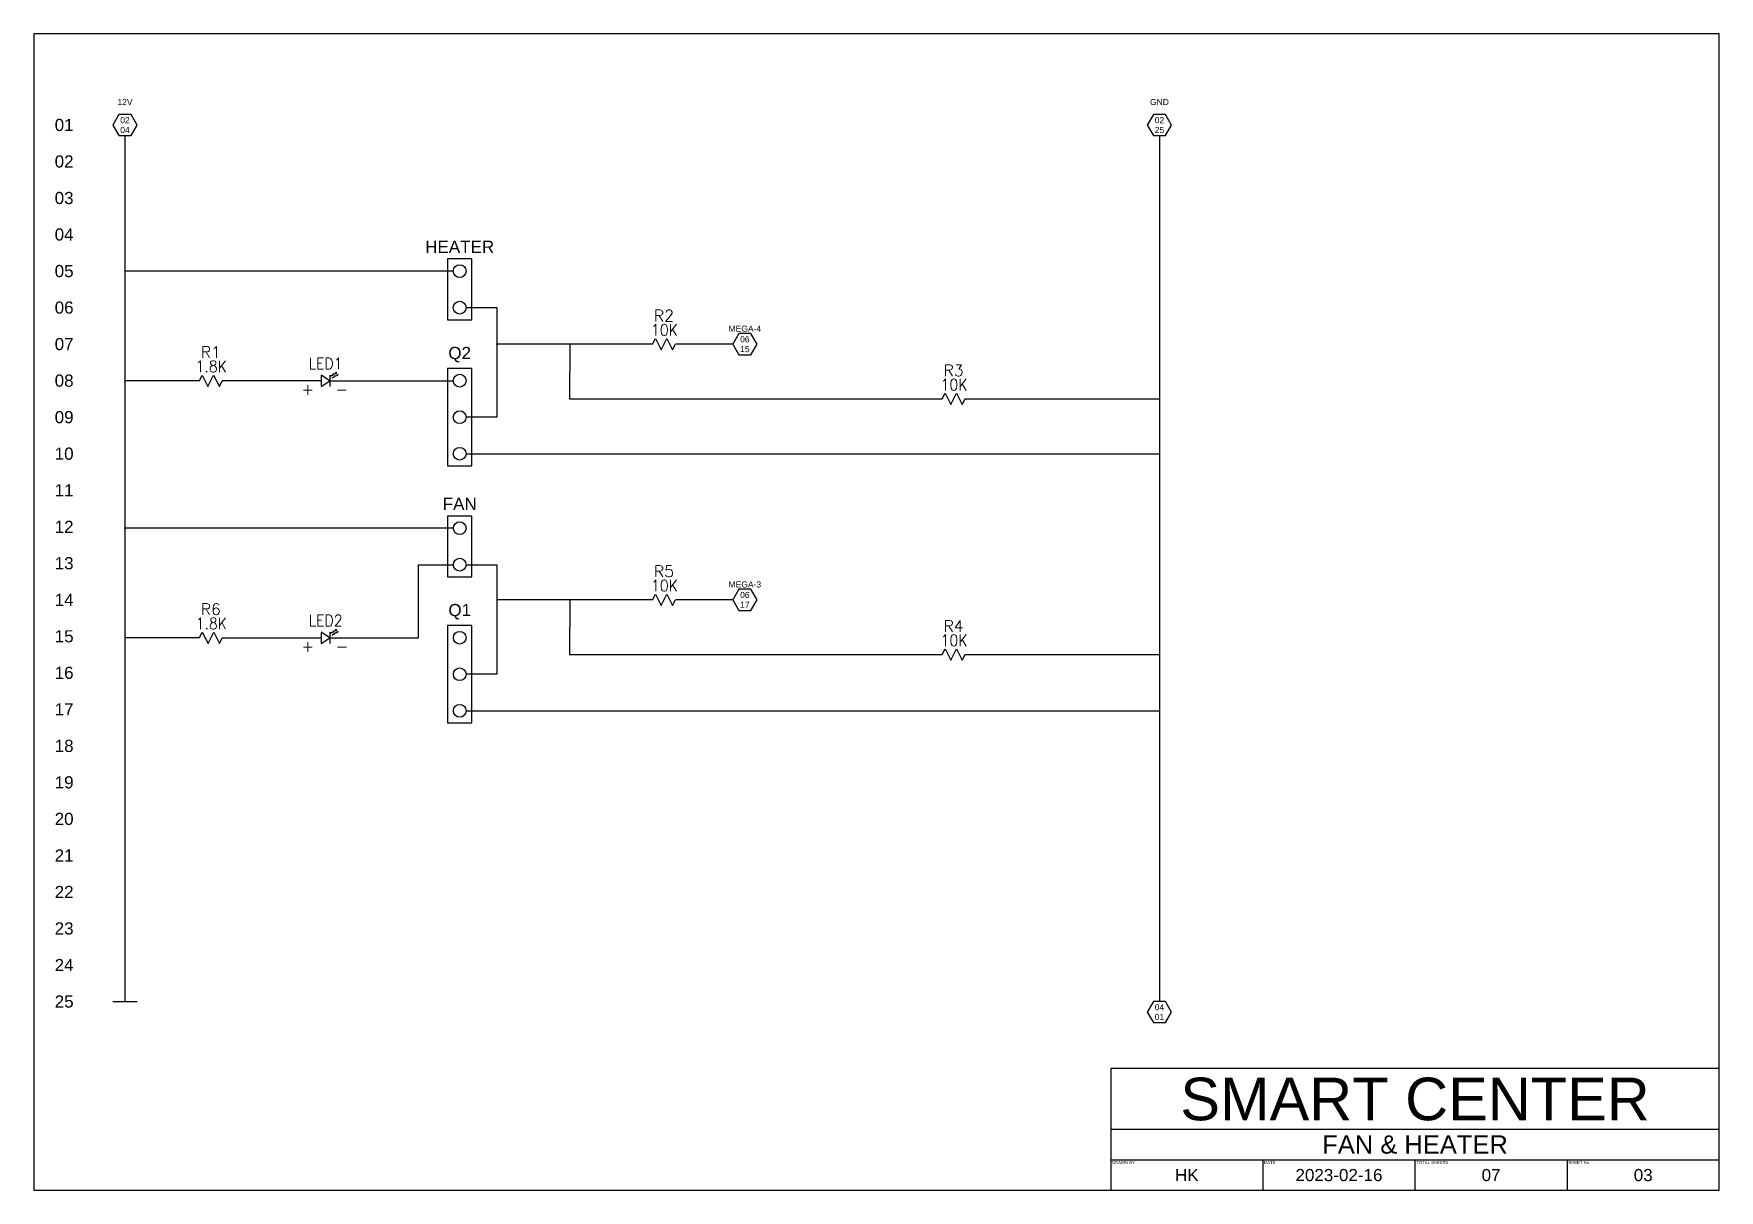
# Model space of a CAD drawing. Header units: millimetres. Extents: x 10 to 287, y 10 to 200.
import ezdxf
from ezdxf.enums import TextEntityAlignment as Align

# ---------------------------------------------------------------- set-up
doc = ezdxf.new("R2010")
doc.units = ezdxf.units.MM
for name, color, linetype in [('MISC', 7, 'Continuous'), ('SYMS', 7, 'Continuous'), ('TAGS', 150, 'Continuous'), ('TERMS', 123, 'Continuous'), ('WIRES', 7, 'Continuous')]:
    doc.layers.add(name, color=color, linetype=linetype)
doc.styles.add('Annotative', font='arial.ttf')
doc.styles.add('WD', font='romans.shx')

# ---------------------------------------------------------------- blocks, each defined once
blk = doc.blocks.new('PET TITLE BLOCK')
for p, q in [((287, 30), (187, 30)), ((187, 30), (187, 10)), ((187, 20.04), (287, 20.04)), ((187, 15), (287, 15)), ((212, 15), (212, 10)), ((237, 10), (237, 15)), ((262, 15), (262, 10))]:
    blk.add_line(p, q)
blk.add_lwpolyline([(10, 10), (287, 10), (287, 200), (10, 200)], close=True)
at = {"char_height": 0.5, "width": 7.3436, "attachment_point": 1, "style": 'Annotative'}
for s, insert in [('DRAWN BY', (187.2, 14.8)), ('DATE', (212.2, 14.8)), ('TOTAL SHEETS', (237.2, 14.8)), ('SHEET No.', (262.2, 14.8))]:
    blk.add_mtext(s, dxfattribs=dict(at, insert=insert))
at = {"style": 'Annotative'}
for tag, height, p in [('COMPANY', 7, (237, 25)), ('PROJECT', 3, (237, 17.52)), ('DRAWER', 2, (199.5, 12.5)), ('DATE', 2, (224.5, 12.5)), ('TOTALSHEETS', 2, (249.5, 12.5)), ('SHEETNO', 2, (274.5, 12.5))]:
    blk.add_attdef(tag, text='', height=height, dxfattribs=at).set_placement(p, align=Align.MIDDLE_CENTER)
blk = doc.blocks.new('HRE1')
for p, q in [((-0.125, 0), (-0.094, 0.062)), ((-0.094, 0.062), (-0.031, -0.062)), ((-0.031, -0.062), (0.031, 0.062)), ((0.031, 0.062), (0.094, -0.062)), ((0.094, -0.062), (0.125, 0))]:
    blk.add_line(p, q)
at = {"style": 'WD'}
for tag, width, p in [('INST', 0.7, (0, 0.888)), ('LOC', 0.7, (0, 0.719)), ('DESC1', 0.7, (0, 0.562)), ('DESC2', 0.7, (0, 0.406)), ('RATING1', 0.9, (0.006, 0.094))]:
    blk.add_attdef(tag, text='', height=0.125, dxfattribs=dict(at, width=width)).set_placement(p, align=Align.CENTER)
blk.add_attdef('TAG1', text='', height=0.125, dxfattribs=at).set_placement((0, 0.25), align=Align.CENTER)
for tag, p, height, flags in [('X4TERM01', (-0.125, 0), 0.0125, 1), ('X1TERM02', (0.125, 0), 0.0125, 1), ('FAMILY', (0.205, 0.152), 0.01, 9)]:
    blk.add_attdef(tag, p, '', height=height, dxfattribs=dict(at, flags=flags))
at = {"linetype": 'Continuous', "style": 'WD', "flags": 9}
for tag, p in [('ASSYCODE', (0.219, 0.062)), ('MFG', (0.228, 0.089)), ('CAT', (0.23, 0.108))]:
    blk.add_attdef(tag, text='', height=0.01, dxfattribs=at).set_placement(p, align=Align.CENTER)
at = {"linetype": 'Continuous', "style": 'WD', "flags": 8}
blk.add_attdef('TERM01', text='', height=0.125, dxfattribs=at).set_placement((-0.219, -0.031), align=Align.TOP_RIGHT)
blk.add_attdef('TERM02', text='', height=0.125, dxfattribs=at).set_placement((0.219, -0.031), align=Align.TOP_LEFT)
at = {"style": 'WD', "width": 0.9}
blk.add_attdef('RATING2', text='', height=0.125, dxfattribs=at).set_placement((0.006, -0.188), align=Align.TOP_CENTER)
blk = doc.blocks.new('HT0_02')
blk.add_circle((0, 0), 0.0699)
at = {"style": 'WD', "flags": 1}
for tag, p in [('X4TERM01', (-0.07, 0)), ('X2TERM01', (0, 0.07)), ('X1TERM01', (0.07, 0)), ('X8TERM01', (0, -0.07))]:
    blk.add_attdef(tag, p, '', height=0.01, dxfattribs=at)
blk = doc.blocks.new('HDI1LED')
h = blk.add_hatch(color=256)
h.dxf.hatch_style = 1
h.paths.add_polyline_path([(0.109, 0.089), (0.113, 0.084), (0.117, 0.079), (0.123, 0.092)])
h = blk.add_hatch(color=256)
h.dxf.hatch_style = 1
h.paths.add_polyline_path([(0.123, 0.068), (0.127, 0.063), (0.13, 0.058), (0.137, 0.07)])
for p, q in [((0.047, 0), (-0.047, 0.062)), ((-0.047, 0.062), (-0.047, -0.062)), ((-0.047, -0.062), (0.047, 0)), ((0.047, 0.062), (0.047, -0.062)), ((0.061, 0.047), (0.065, 0.062)), ((0.065, 0.062), (0.082, 0.062)), ((0.075, 0.026), (0.079, 0.04)), ((0.079, 0.04), (0.096, 0.04)), ((0.082, 0.062), (0.085, 0.076)), ((0.085, 0.076), (0.101, 0.076)), ((0.096, 0.04), (0.099, 0.055)), ((0.099, 0.055), (0.115, 0.054)), ((0.101, 0.076), (0.113, 0.084)), ((0.109, 0.089), (0.123, 0.092)), ((0.113, 0.084), (0.109, 0.089)), ((0.113, 0.084), (0.117, 0.079)), ((0.115, 0.054), (0.127, 0.063)), ((0.117, 0.079), (0.123, 0.092)), ((0.123, 0.068), (0.137, 0.07)), ((0.127, 0.063), (0.123, 0.068)), ((0.127, 0.063), (0.13, 0.058)), ((0.13, 0.058), (0.137, 0.07))]:
    blk.add_line(p, q)
at = {"style": 'WD'}
for tag, height, width, p in [('INST', 0.1, 0.7, (0, 0.438)), ('LOC', 0.1, 0.7, (0, 0.297)), ('TAG1', 0.125, 0.9, (0, 0.125)), ('RATING1', 0.1, 0.8, (0.006, -0.312)), ('DESC1', 0.125, 0.9, (0, -0.625)), ('DESC2', 0.125, 0.9, (0, -0.781))]:
    blk.add_attdef(tag, text='', height=height, dxfattribs=dict(at, width=width)).set_placement(p, align=Align.CENTER)
for tag, p, height, flags in [('X4TERM01', (-0.047, 0), 0.0125, 1), ('X1TERM02', (0.047, 0), 0.0125, 1), ('FAMILY', (0.205, 0.152), 0.01, 9), ('WDBLKNAM', (0.205, 0.133), 0.01, 9)]:
    blk.add_attdef(tag, p, '', height=height, dxfattribs=dict(at, flags=flags))
at = {"style": 'WD', "flags": 9}
for tag, p in [('ASSYCODE', (0.219, 0.062)), ('MFG', (0.228, 0.089)), ('CAT', (0.23, 0.108))]:
    blk.add_attdef(tag, text='', height=0.01, dxfattribs=at).set_placement(p, align=Align.CENTER)
at = {"style": 'WD', "flags": 8}
blk.add_attdef('TERM01', text='', height=0.125, dxfattribs=at).set_placement((-0.125, -0.031), align=Align.TOP_RIGHT)
blk.add_attdef('TERM02', text='', height=0.125, dxfattribs=at).set_placement((0.109, -0.031), align=Align.TOP_LEFT)
at = {"style": 'WD', "width": 0.8}
blk.add_attdef('RATING2', text='', height=0.1, dxfattribs=at).set_placement((0.006, -0.484), align=Align.BOTTOM_CENTER)
blk = doc.blocks.new('WDDOT')
for radius in [0.03, 0.0187, 0.00929]:
    blk.add_circle((0, 0), radius)
blk = doc.blocks.new('GRID_2')
blk.add_lwpolyline([(-1, 1.73), (-2, 0), (-1, -1.73), (1, -1.73), (2, 0), (1, 1.73)], close=True)
at = {"style": 'Annotative'}
for tag, p in [('DESC', (0, 2.98)), ('W#', (0, 1.73)), ('P#', (0, 0)), ('L#', (0, -1.61))]:
    blk.add_attdef(tag, text='', height=1, dxfattribs=at).set_placement(p, align=Align.BOTTOM_CENTER)

msp = doc.modelspace()

# ---------------------------------------------------------------- linework, layer by layer
for p, q in [((25, 183.27), (25, 41)), ((195, 183.27), (195, 41)), ((23, 41), (27, 41))]:
    msp.add_line(p, q)
for points in [[(78, 153), (82, 153), (82, 163), (78, 163)], [(78, 129), (82, 129), (82, 145), (78, 145)], [(78.01, 110.77), (82.01, 110.77), (82.01, 120.77), (78.01, 120.77)], [(78.01, 86.77), (82.01, 86.77), (82.01, 102.77), (78.01, 102.77)]]:
    msp.add_lwpolyline(points, close=True)
at = {"layer": 'WIRES'}
for p, q in [((78.95, 161), (25.03, 161)), ((81.05, 155), (86.12, 155)), ((86.12, 155), (86.12, 137)), ((111.7, 149), (86.12, 149)), ((98.09, 149), (98.06, 140)), ((124.87, 149), (115.45, 149)), ((37.22, 143), (25, 143)), ((57.26, 143), (40.97, 143)), ((58.66, 143), (78.95, 143)), ((98.06, 140), (159.29, 140)), ((163.04, 140), (195, 140)), ((86.12, 137), (81.05, 137)), ((81.05, 131), (195, 131)), ((78.96, 118.77), (25, 118.77)), ((73.22, 100.77), (73.22, 112.77)), ((73.22, 112.77), (78.96, 112.77)), ((81.06, 112.77), (86.13, 112.77)), ((86.13, 112.77), (86.13, 94.77)), ((111.7, 107), (86.12, 107)), ((98.09, 107), (98.06, 98)), ((124.87, 107), (115.45, 107)), ((37.23, 100.77), (25.01, 100.77)), ((40.98, 100.77), (57.26, 100.77)), ((58.67, 100.77), (73.22, 100.77)), ((98.06, 98), (159.29, 98)), ((163.04, 98), (195, 98)), ((86.13, 94.77), (81.06, 94.77)), ((81.06, 88.77), (195, 88.77))]:
    msp.add_line(p, q, dxfattribs=at)

# ---------------------------------------------------------------- block references
for name, p, values in [('PET TITLE BLOCK', (0, 0), {'SHEETNO': '03', 'COMPANY': 'SMART CENTER', 'TOTALSHEETS': '07', 'DATE': '2023-02-16', 'DRAWER': 'HK', 'PROJECT': 'FAN & HEATER'}), ('GRID_2', (25, 185), {'DESC': '12V', 'P#': '02', 'L#': '04'}), ('GRID_2', (195, 185), {'DESC': 'GND', 'P#': '02', 'L#': '25'}), ('GRID_2', (126.87, 149), {'W#': 'MEGA-4', 'P#': '06', 'L#': '15'}), ('GRID_2', (126.87, 107), {'W#': 'MEGA-3', 'P#': '06', 'L#': '17'}), ('GRID_2', (195, 39.27), {'P#': '04', 'L#': '01'})]:
    msp.add_blockref(name, p).add_auto_attribs(values)
at = {"layer": 'SYMS', "xscale": 15, "yscale": 15, "zscale": 15}
for p in [(80, 161), (80, 155), (80, 143), (80, 137), (80, 131), (80.01, 118.77), (80.01, 112.77), (80.01, 100.77), (80.01, 94.77), (80.01, 88.77)]:
    msp.add_blockref('HT0_02', p, dxfattribs=at)
at = {"layer": 'SYMS'}
ref = msp.add_blockref('HRE1', (113.57, 149), dxfattribs=dict(at, xscale=15, yscale=15, zscale=15))
ref.add_attrib('RATING1', '10K', dxfattribs={"layer": 'MISC', "height": 1.875, "style": 'WD', "width": 0.9}).set_placement((113.66, 150.41), align=Align.CENTER)
ref.add_attrib('TAG1', 'R2', dxfattribs={"layer": 'TAGS', "height": 1.875, "style": 'WD'}).set_placement((113.57, 152.75), align=Align.CENTER)
ref = msp.add_blockref('HRE1', (39.1, 143), dxfattribs=dict(at, xscale=15, yscale=15, zscale=15))
ref.add_attrib('RATING1', '1.8K', dxfattribs={"layer": 'MISC', "height": 1.875, "style": 'WD', "width": 0.9}).set_placement((39.18, 144.41), align=Align.CENTER)
ref.add_attrib('TAG1', 'R1', dxfattribs={"layer": 'TAGS', "height": 1.875, "style": 'WD'}).set_placement((39.1, 146.75), align=Align.CENTER)
for p in [(86.12, 149), (98.06, 149), (25, 143), (195, 140), (195, 131), (25, 118.77), (98.06, 107), (25.01, 100.97), (195, 98), (195, 88.77)]:
    msp.add_blockref('WDDOT', p, dxfattribs=at)
ref = msp.add_blockref('HDI1LED', (57.96, 143), dxfattribs=dict(at, xscale=15, yscale=15, zscale=15))
ref.add_attrib('TERM01', '+', dxfattribs={"layer": 'TERMS', "height": 1.88, "style": 'WD', "flags": 8}).set_placement((56.09, 142.53), align=Align.TOP_RIGHT)
ref.add_attrib('TERM02', '-', dxfattribs={"layer": 'TERMS', "height": 1.88, "style": 'WD', "flags": 8}).set_placement((59.6, 142.53), align=Align.TOP_LEFT)
ref.add_attrib('TAG1', 'LED1', dxfattribs={"layer": 'TAGS', "height": 1.875, "style": 'WD', "width": 0.9}).set_placement((57.96, 144.88), align=Align.CENTER)
ref = msp.add_blockref('HRE1', (161.17, 140), dxfattribs=dict(at, xscale=15, yscale=15, zscale=15))
ref.add_attrib('RATING1', '10K', dxfattribs={"layer": 'MISC', "height": 1.875, "style": 'WD', "width": 0.9}).set_placement((161.25, 141.41), align=Align.CENTER)
ref.add_attrib('TAG1', 'R3', dxfattribs={"layer": 'TAGS', "height": 1.875, "style": 'WD'}).set_placement((161.17, 143.75), align=Align.CENTER)
ref = msp.add_blockref('HRE1', (113.57, 107), dxfattribs=dict(at, xscale=15, yscale=15, zscale=15))
ref.add_attrib('RATING1', '10K', dxfattribs={"layer": 'MISC', "height": 1.875, "style": 'WD', "width": 0.9}).set_placement((113.66, 108.41), align=Align.CENTER)
ref.add_attrib('TAG1', 'R5', dxfattribs={"layer": 'TAGS', "height": 1.875, "style": 'WD'}).set_placement((113.57, 110.75), align=Align.CENTER)
ref = msp.add_blockref('HRE1', (39.11, 100.77), dxfattribs=dict(at, xscale=15, yscale=15, zscale=15))
ref.add_attrib('RATING1', '1.8K', dxfattribs={"layer": 'MISC', "height": 1.875, "style": 'WD', "width": 0.9}).set_placement((39.19, 102.18), align=Align.CENTER)
ref.add_attrib('TAG1', 'R6', dxfattribs={"layer": 'TAGS', "height": 1.875, "style": 'WD'}).set_placement((39.11, 104.52), align=Align.CENTER)
ref = msp.add_blockref('HDI1LED', (57.97, 100.77), dxfattribs=dict(at, xscale=15, yscale=15, zscale=15))
ref.add_attrib('TERM01', '+', dxfattribs={"layer": 'TERMS', "height": 1.88, "style": 'WD', "flags": 8}).set_placement((56.09, 100.31), align=Align.TOP_RIGHT)
ref.add_attrib('TERM02', '-', dxfattribs={"layer": 'TERMS', "height": 1.88, "style": 'WD', "flags": 8}).set_placement((59.61, 100.3), align=Align.TOP_LEFT)
ref.add_attrib('TAG1', 'LED2', dxfattribs={"layer": 'TAGS', "height": 1.875, "style": 'WD', "width": 0.9}).set_placement((57.97, 102.65), align=Align.CENTER)
ref = msp.add_blockref('HRE1', (161.17, 98), dxfattribs=dict(at, xscale=15, yscale=15, zscale=15))
ref.add_attrib('RATING1', '10K', dxfattribs={"layer": 'MISC', "height": 1.875, "style": 'WD', "width": 0.9}).set_placement((161.25, 99.41), align=Align.CENTER)
ref.add_attrib('TAG1', 'R4', dxfattribs={"layer": 'TAGS', "height": 1.875, "style": 'WD'}).set_placement((161.17, 101.75), align=Align.CENTER)

# ---------------------------------------------------------------- texts
at = {"char_height": 2, "style": 'Annotative'}
for s, insert, width, attachment_point in [('01', (15, 185), 4.2196, 5), ('02', (15, 179), 4.2196, 5), ('03', (15, 173), 4.2196, 5), ('04', (15, 167), 4.2196, 5), ('HEATER', (80, 164), 9.2093, 8), ('05', (15, 161), 4.2196, 5), ('06', (15, 155), 4.2196, 5), ('07', (15, 149), 4.2196, 5), ('Q2', (80, 146), 9.2093, 8), ('08', (15, 143), 4.2196, 5), ('09', (15, 137), 4.2196, 5), ('10', (15, 131), 4.2196, 5), ('11', (15, 125), 4.2196, 5), ('FAN', (80.01, 121.77), 9.2093, 8), ('12', (15, 119), 4.2196, 5), ('13', (15, 113), 4.2196, 5), ('14', (15, 107), 4.2196, 5), ('Q1', (80.01, 103.77), 9.2093, 8), ('15', (15, 101), 4.2196, 5), ('16', (15, 95), 4.2196, 5), ('17', (15, 89), 4.2196, 5), ('18', (15, 83), 4.2196, 5), ('19', (15, 77), 4.2196, 5), ('20', (15, 71), 4.2196, 5), ('21', (15, 65), 4.2196, 5), ('22', (15, 59), 4.2196, 5), ('23', (15, 53), 4.2196, 5), ('24', (15, 47), 4.2196, 5), ('25', (15, 41), 4.2196, 5)]:
    msp.add_mtext(s, dxfattribs=dict(at, insert=insert, width=width, attachment_point=attachment_point))

doc.saveas('drawing.dxf')
